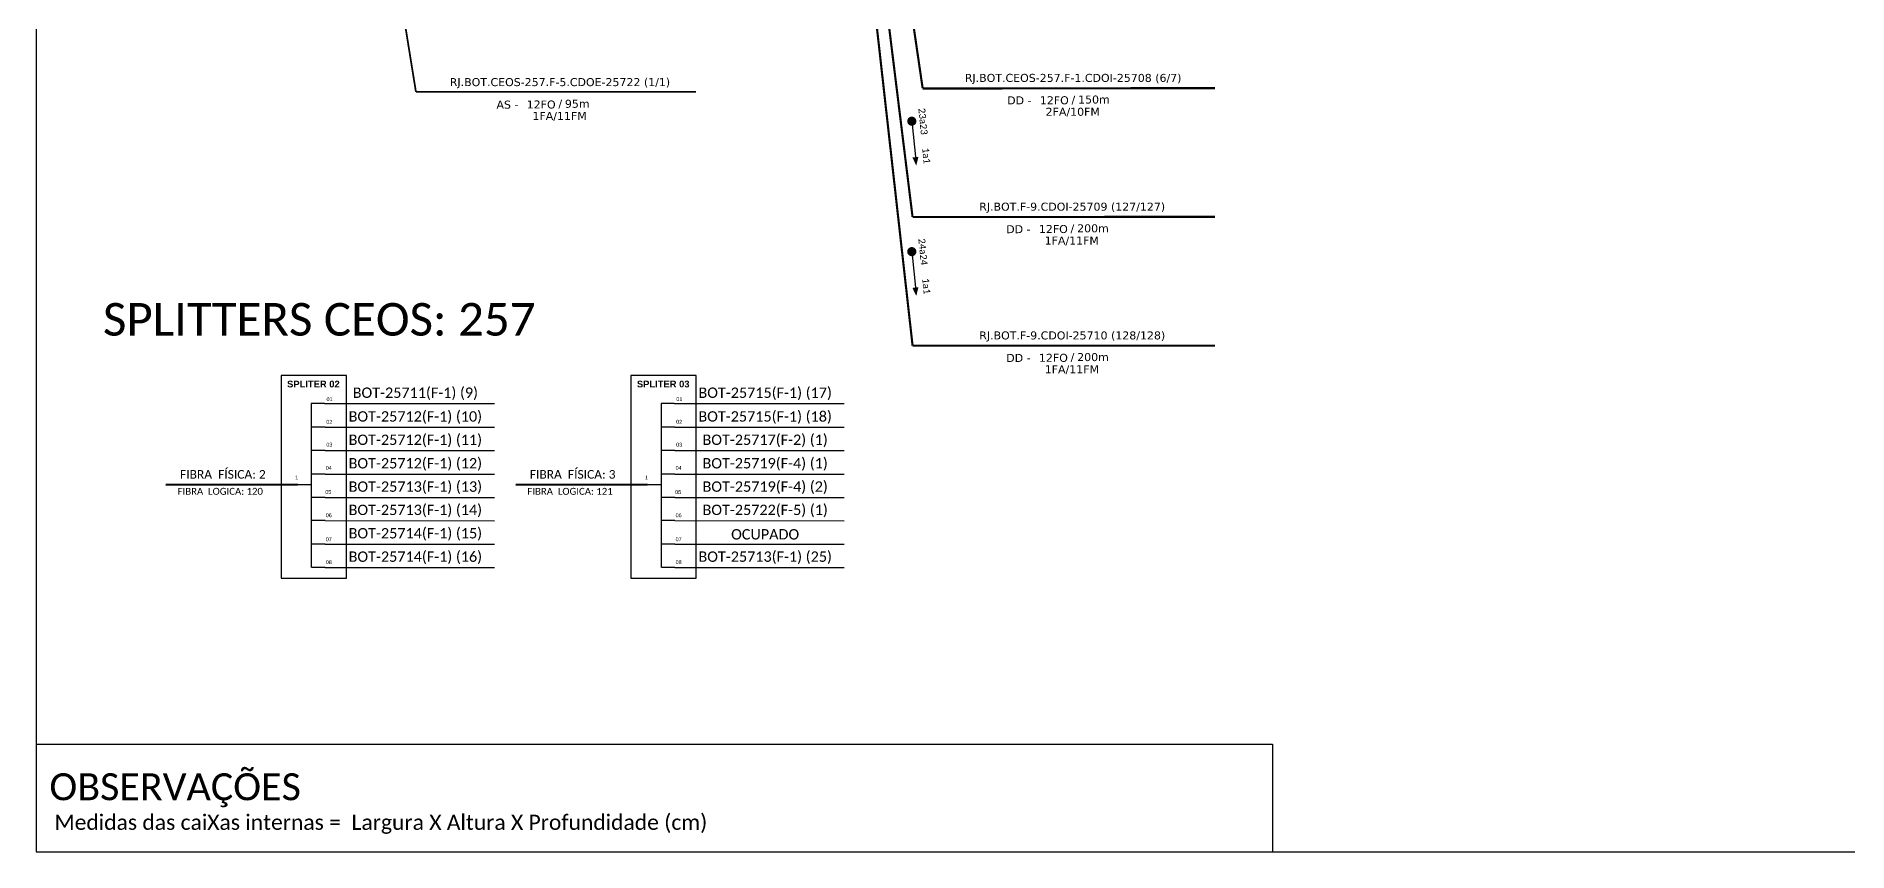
# Model space of a CAD drawing. Extents: x -89 to 1703, y 705 to 1299.
# Drawn here: x -89.3 to 389.9, y 705 to 920.9 of the extents above; entities that cross this region are included whole.
import ezdxf
from ezdxf.enums import TextEntityAlignment as Align

# ---------------------------------------------------------------- set-up
doc = ezdxf.new("R2010")
doc.units = 0
doc.layers.add('40.1-ETIQUETAS', color=1, linetype='Continuous', lineweight=20)
doc.layers.add('CAP a instalar', color=1, linetype='Continuous')
doc.layers.add('SETA', color=7, linetype='Continuous')
doc.styles.add('siredit', font='verdana.ttf')
doc.styles.get("Standard").update_dxf_attribs({"font": 'arial.ttf'})
doc.styles.add('WMF-Calibri0', font='calibri.ttf')
doc.linetypes.add('FENCELINE1', pattern='A,0.25,-0.1,[133,ltypeshp.shx,S=0.1,R=0,X=-0.1,Y=0],-0.1,1', length=1.45)

# ---------------------------------------------------------------- blocks, each defined once
blk = doc.blocks.new('ETIQUETA_RS5F')
at = {"layer": '40.1-ETIQUETAS', "color": 0, "style": 'siredit'}
blk.add_text('/', height=1.5, dxfattribs=at).set_placement((1.58, -1.95), align=Align.MIDDLE_RIGHT)
for tag, p in [('ETIQUETA_R_PRIMARIA', (1.21, 4.1)), ('ETIQUETA_R_SECUNDARIA', (1.21, 2.1)), ('F_ATIVAS/F_MORTAS', (1.14, -4.24))]:
    blk.add_attdef(tag, text='', height=1.5, dxfattribs=at).set_placement(p, align=Align.MIDDLE_CENTER)
for tag, p in [('TIPO_CABO', (-6.58, -2.12)), ('CAP_CABO', (0.4, -2.09))]:
    blk.add_attdef(tag, text='', height=1.5, dxfattribs=at).set_placement(p, align=Align.MIDDLE_RIGHT)
blk.add_attdef('METROS', text='', height=1.5, dxfattribs=at).set_placement((2.14, -1.95), align=Align.MIDDLE_LEFT)
for tag, p in [('FUSÃO_1', (0.85, -8.39)), ('FUSÃO_2', (0.85, -10.6)), ('FUSÃO_3', (0.85, -12.93)), ('FUSÃO_4', (0.85, -15.14)), ('FUSÃO_5', (0.85, -17.16))]:
    blk.add_attdef(tag, text='', height=1.5, dxfattribs=at).set_placement(p, align=Align.CENTER)

msp = doc.modelspace()

# ---------------------------------------------------------------- linework, layer by layer
at = {"color": 7, "linetype": 'Continuous'}
for p, q in [((-16.58, 823.69), (-16.58, 780.26)), ((-13.06, 823.69), (-16.58, 823.69)), ((75.97, 823.69), (75.97, 780.26)), ((79.49, 823.69), (75.97, 823.69)), ((-12.88, 817.41), (-16.4, 817.41)), ((79.66, 817.41), (76.15, 817.41)), ((-12.88, 811.21), (-16.4, 811.21)), ((79.66, 811.21), (76.15, 811.21)), ((-20.23, 802.26), (-16.59, 802.26)), ((-12.88, 804.99), (-16.4, 804.99)), ((72.32, 802.26), (75.95, 802.26)), ((79.66, 804.99), (76.15, 804.99)), ((-12.88, 798.83), (-16.4, 798.83)), ((79.66, 798.83), (76.15, 798.83)), ((-12.88, 792.67), (-16.4, 792.67)), ((79.66, 792.67), (76.15, 792.67)), ((-12.88, 786.48), (-16.4, 786.48)), ((79.66, 786.48), (76.15, 786.48)), ((-12.88, 780.3), (-16.4, 780.3)), ((79.66, 780.3), (76.15, 780.3))]:
    msp.add_line(p, q, dxfattribs=at)
at = {"color": 10, "linetype": 'Continuous'}
for p, q in [((-13.06, 823.69), (31.88, 823.68)), ((79.49, 823.69), (124.43, 823.68)), ((-12.88, 817.41), (31.88, 817.39)), ((79.66, 817.41), (124.43, 817.39)), ((-12.88, 811.23), (31.88, 811.21)), ((79.66, 811.23), (124.43, 811.21)), ((-12.88, 805.01), (31.88, 804.99)), ((79.66, 805.01), (124.43, 804.99)), ((-12.88, 798.84), (31.88, 798.83)), ((79.66, 798.84), (124.43, 798.83)), ((-12.88, 792.68), (31.88, 792.66)), ((79.66, 792.68), (124.43, 792.66)), ((-12.88, 786.49), (31.88, 786.47)), ((79.66, 786.49), (124.43, 786.47)), ((-12.89, 780.3), (31.88, 780.29)), ((79.66, 780.3), (124.43, 780.29))]:
    msp.add_line(p, q, dxfattribs=at)
at = {"color": 1, "linetype": 'Continuous', "lineweight": 60}
for p, q in [((-20.23, 802.26), (-55.01, 802.15)), ((72.32, 802.26), (37.53, 802.15))]:
    msp.add_line(p, q, dxfattribs=at)
msp.add_lwpolyline([(-89.32, 705.02), (749.25, 705.02), (749.25, 1299.02), (-89.32, 1299.02), (-89.32, 705.02)])
at = {"const_width": 1.21}
for points in [[(142.26, 899, 1), (142.38, 897.8, 1)], [(142.26, 864.48, 1), (142.38, 863.27, 1)]]:
    msp.add_lwpolyline(points, format="xyb", close=True, dxfattribs=at)
at = {"color": 7}
for points in [[(-24.55, 777.48), (-7.27, 777.48), (-7.27, 831.13), (-24.55, 831.13)], [(68, 777.48), (85.28, 777.48), (85.28, 831.13), (68, 831.13)]]:
    msp.add_lwpolyline(points, close=True, dxfattribs=at)
msp.add_lwpolyline([(-89.24, 733.5), (237.71, 733.5), (237.71, 705.02)], dxfattribs=at)
at = {"layer": 'CAP a instalar', "color": 7, "ltscale": 7, "const_width": 0.565}
for points in [[(145.19, 907.13), (101.02, 1209.22)], [(142.52, 873.05), (101.02, 1209.22)], [(142.53, 838.96), (101.02, 1209.22)], [(145.19, 907.04), (222.5, 907.16)], [(142.52, 873.05), (222.5, 873.08)], [(142.53, 838.96), (222.51, 839)]]:
    msp.add_lwpolyline(points, dxfattribs=at)
at = {"layer": 'CAP a instalar', "color": 7, "linetype": 'FENCELINE1', "ltscale": 10, "const_width": 0.467}
for points in [[(11.13, 906.19), (-37.16, 1205.38)], [(11.13, 906.19), (85.19, 906.19)]]:
    msp.add_lwpolyline(points, dxfattribs=at)
at = {"layer": 'SETA'}
for points in [[(142.32, 898.4), (143.35, 888.05)], [(142.32, 863.88), (143.35, 853.53)]]:
    msp.add_lwpolyline(points, dxfattribs=at)
for points in [[(144.08, 888.96), (143.5, 886.67), (142.48, 888.8)], [(144.08, 854.44), (143.5, 852.15), (142.48, 854.28)]]:
    msp.add_solid(points, dxfattribs=at)

# ---------------------------------------------------------------- block references
at = {"layer": 'CAP a instalar', "color": 7, "linetype": 'FENCELINE1', "ltscale": 7}
ref = msp.add_blockref('ETIQUETA_RS5F', (183.33, 906.89), dxfattribs=dict(at, xscale=1.411343981848631, yscale=1.411343981849711, zscale=1.411343981849999))
ref.add_attrib('ETIQUETA_R_SECUNDARIA', 'RJ.BOT.CEOS-257.F-1.CDOI-25708 (6/7)', dxfattribs={"layer": '40.1-ETIQUETAS', "color": 0, "height": 2.117, "style": 'siredit'}).set_placement((185, 909.86), align=Align.MIDDLE_CENTER)
ref.add_attrib('TIPO_CABO', 'DD -', dxfattribs={"layer": '40.1-ETIQUETAS', "color": 0, "height": 2.117, "style": 'siredit'}).set_placement((173.99, 903.91), align=Align.MIDDLE_RIGHT)
ref.add_attrib('CAP_CABO', '12FO', dxfattribs={"layer": '40.1-ETIQUETAS', "color": 0, "height": 2.117, "style": 'siredit'}).set_placement((183.85, 903.94), align=Align.MIDDLE_RIGHT)
ref.add_attrib('METROS', '150m', dxfattribs={"layer": '40.1-ETIQUETAS', "color": 0, "height": 2.117, "style": 'siredit'}).set_placement((186.31, 904.14), align=Align.MIDDLE_LEFT)
ref.add_attrib('F_ATIVAS/F_MORTAS', '2FA/10FM', dxfattribs={"layer": '40.1-ETIQUETAS', "color": 0, "height": 2.117, "style": 'siredit'}).set_placement((184.9, 900.9), align=Align.MIDDLE_CENTER)
ref = msp.add_blockref('ETIQUETA_RS5F', (47.57, 905.78), dxfattribs=dict(at, xscale=1.411343981848631, yscale=1.411343981849711, zscale=1.411343981849999))
ref.add_attrib('ETIQUETA_R_SECUNDARIA', 'RJ.BOT.CEOS-257.F-5.CDOE-25722 (1/1)', dxfattribs={"layer": '40.1-ETIQUETAS', "color": 0, "height": 2.117, "style": 'siredit'}).set_placement((49.24, 908.75), align=Align.MIDDLE_CENTER)
ref.add_attrib('TIPO_CABO', 'AS -', dxfattribs={"layer": '40.1-ETIQUETAS', "color": 0, "height": 2.117, "style": 'siredit'}).set_placement((38.24, 902.79), align=Align.MIDDLE_RIGHT)
ref.add_attrib('CAP_CABO', '12FO', dxfattribs={"layer": '40.1-ETIQUETAS', "color": 0, "height": 2.117, "style": 'siredit'}).set_placement((48.09, 902.82), align=Align.MIDDLE_RIGHT)
ref.add_attrib('METROS', '95m', dxfattribs={"layer": '40.1-ETIQUETAS', "color": 0, "height": 2.117, "style": 'siredit'}).set_placement((50.55, 903.02), align=Align.MIDDLE_LEFT)
ref.add_attrib('F_ATIVAS/F_MORTAS', '1FA/11FM', dxfattribs={"layer": '40.1-ETIQUETAS', "color": 0, "height": 2.117, "style": 'siredit'}).set_placement((49.14, 899.79), align=Align.MIDDLE_CENTER)
ref = msp.add_blockref('ETIQUETA_RS5F', (183.07, 872.81), dxfattribs=dict(at, xscale=1.411343981848631, yscale=1.411343981849711, zscale=1.411343981849999))
ref.add_attrib('ETIQUETA_R_SECUNDARIA', 'RJ.BOT.F-9.CDOI-25709 (127/127)', dxfattribs={"layer": '40.1-ETIQUETAS', "color": 0, "height": 2.117, "style": 'siredit'}).set_placement((184.74, 875.78), align=Align.MIDDLE_CENTER)
ref.add_attrib('TIPO_CABO', 'DD -', dxfattribs={"layer": '40.1-ETIQUETAS', "color": 0, "height": 2.117, "style": 'siredit'}).set_placement((173.74, 869.82), align=Align.MIDDLE_RIGHT)
ref.add_attrib('CAP_CABO', '12FO', dxfattribs={"layer": '40.1-ETIQUETAS', "color": 0, "height": 2.117, "style": 'siredit'}).set_placement((183.59, 869.86), align=Align.MIDDLE_RIGHT)
ref.add_attrib('METROS', '200m', dxfattribs={"layer": '40.1-ETIQUETAS', "color": 0, "height": 2.117, "style": 'siredit'}).set_placement((186.06, 870.05), align=Align.MIDDLE_LEFT)
ref.add_attrib('F_ATIVAS/F_MORTAS', '1FA/11FM', dxfattribs={"layer": '40.1-ETIQUETAS', "color": 0, "height": 2.117, "style": 'siredit'}).set_placement((184.64, 866.82), align=Align.MIDDLE_CENTER)
ref = msp.add_blockref('ETIQUETA_RS5F', (183.09, 838.73), dxfattribs=dict(at, xscale=1.411343981848631, yscale=1.411343981849711, zscale=1.411343981849999))
ref.add_attrib('ETIQUETA_R_SECUNDARIA', 'RJ.BOT.F-9.CDOI-25710 (128/128)', dxfattribs={"layer": '40.1-ETIQUETAS', "color": 0, "height": 2.117, "style": 'siredit'}).set_placement((184.76, 841.7), align=Align.MIDDLE_CENTER)
ref.add_attrib('TIPO_CABO', 'DD -', dxfattribs={"layer": '40.1-ETIQUETAS', "color": 0, "height": 2.117, "style": 'siredit'}).set_placement((173.75, 835.74), align=Align.MIDDLE_RIGHT)
ref.add_attrib('CAP_CABO', '12FO', dxfattribs={"layer": '40.1-ETIQUETAS', "color": 0, "height": 2.117, "style": 'siredit'}).set_placement((183.61, 835.77), align=Align.MIDDLE_RIGHT)
ref.add_attrib('METROS', '200m', dxfattribs={"layer": '40.1-ETIQUETAS', "color": 0, "height": 2.117, "style": 'siredit'}).set_placement((186.07, 835.97), align=Align.MIDDLE_LEFT)
ref.add_attrib('F_ATIVAS/F_MORTAS', '1FA/11FM', dxfattribs={"layer": '40.1-ETIQUETAS', "color": 0, "height": 2.117, "style": 'siredit'}).set_placement((184.66, 832.74), align=Align.MIDDLE_CENTER)

# ---------------------------------------------------------------- texts
at = {"color": 7, "style": 'WMF-Calibri0'}
msp.add_text('OBSERVAÇÕES', height=7.1308, dxfattribs=at).set_placement((-85.83, 718.67))
at = {"char_height": 1.815, "width": 30.6841, "attachment_point": 5, "rotation": 275.662}
for s, insert in [('{\\fCalibri|b0|i0|c0|p34;\\C7;23a23}', (145.29, 898.35)), ('{\\fCalibri|b0|i0|c0|p34;\\C7;1a1}', (146.17, 889.26)), ('{\\fCalibri|b0|i0|c0|p34;\\C7;24a24}', (145.29, 863.83)), ('{\\fCalibri|b0|i0|c0|p34;\\C7;1a1}', (146.17, 854.74))]:
    msp.add_mtext(s, dxfattribs=dict(at, insert=insert))
at = {"attachment_point": 5}
for s, insert, char_height, width in [('{\\fCalibri|b0|i0|c0|p34;\\C7;SPLITTERS CEOS: 257}', (-14.44, 845.9), 8.64, 131.666), ('{\\fArial|b1|i0|c0|p34;\\C10;SPLITER 02}', (-15.99, 828.81), 1.7753, 17.28), ('{\\fArial|b1|i0|c0|p34;\\C10;SPLITER 03}', (76.56, 828.81), 1.7753, 17.28), ('\\C7;\\fArial|b0|i0|;\\H1.0273588255048;01 ', (-11.72, 824.83), 1.7753, 3.5602), ('\\pt9;{\\fCalibri|b0|i0|c0|p34;\\C7;BOT-25711(F-1) (9)}', (10.98, 826.24), 2.7432, 40.9104), ('\\C7;\\fArial|b0|i0|;\\H1.0273588255048;01 ', (80.83, 824.83), 1.7753, 3.5602), ('\\pt9;{\\fCalibri|b0|i0|c0|p34;\\C7;BOT-25715(F-1) (17)}', (103.53, 826.24), 2.7432, 40.9104), ('\\pt9;{\\fCalibri|b0|i0|c0|p34;\\C7;BOT-25712(F-1) (10)}', (10.98, 819.96), 2.7432, 40.9104), ('\\pt9;{\\fCalibri|b0|i0|c0|p34;\\C7;BOT-25715(F-1) (18)}', (103.52, 819.96), 2.7432, 40.9104), ('\\C7;\\fArial|b0|i0|;\\H1.0273588255048;02 ', (-11.77, 818.83), 1.7753, 3.7582), ('\\pt9;{\\fCalibri|b0|i0|c0|p34;\\C7;BOT-25712(F-1) (11)}', (10.98, 813.78), 2.7432, 40.9104), ('\\C7;\\fArial|b0|i0|;\\H1.0273588255048;02 ', (80.78, 818.83), 1.7753, 3.7582), ('\\pt9;{\\fCalibri|b0|i0|c0|p34;\\C7;BOT-25717(F-2) (1)}', (103.52, 813.78), 2.7432, 40.9104), ('\\C7;\\fArial|b0|i0|;\\H1.0273588255048;03 ', (-11.77, 812.78), 1.7753, 3.456), ('\\C7;\\fArial|b0|i0|;\\H1.0273588255048;03 ', (80.78, 812.78), 1.7753, 3.456), ('{\\fCalibri|b0|i0|c0|p34;\\C7;FIBRA  FÍSICA: 2}', (-39.94, 804.91), 2.2859, 34.56), ('\\C7;\\fArial|b0|i0|;\\H1.0273588255048;04 ', (-11.92, 806.64), 1.7753, 3.7582), ('\\pt9;{\\fCalibri|b0|i0|c0|p34;\\C7;BOT-25712(F-1) (12)}', (10.98, 807.56), 2.7432, 40.9104), ('{\\fCalibri|b0|i0|c0|p34;\\C7;FIBRA  FÍSICA: 3}', (52.6, 804.91), 2.2859, 34.56), ('\\C7;\\fArial|b0|i0|;\\H1.0273588255048;04 ', (80.63, 806.64), 1.7753, 3.7582), ('\\pt9;{\\fCalibri|b0|i0|c0|p34;\\C7;BOT-25719(F-4) (1)}', (103.52, 807.56), 2.7432, 40.9104), ('{\\fCalibri|b0|i0|c0|p34;\\C7;FIBRA  LOGICA: 120}', (-40.63, 800.42), 1.8289, 34.56), ('\\C7;\\fArial|b0|i0|;\\H1.0273588255048;1', (-20.39, 804.09), 1.7753, 1.7584), ('\\C7;\\fArial|b0|i0|;\\H1.0273588255048;05 ', (-12.05, 800.23), 1.7753, 4.6222), ('{\\fCalibri|b0|i0|c0|p34;\\C7;FIBRA  LOGICA: 121}', (51.91, 800.42), 1.8289, 34.56), ('\\C7;\\fArial|b0|i0|;\\H1.0273588255048;1', (72.15, 804.09), 1.7753, 1.7584), ('\\C7;\\fArial|b0|i0|;\\H1.0273588255048;05 ', (80.5, 800.23), 1.7753, 4.6222), ('\\pt9;{\\fCalibri|b0|i0|c0|p34;\\C7;BOT-25719(F-4) (2)}', (103.53, 801.39), 2.7432, 40.9104), ('\\pt9;{\\fCalibri|b0|i0|c0|p34;\\C7;BOT-25722(F-5) (1)}', (103.53, 795.23), 2.7432, 40.9104), ('\\C7;\\fArial|b0|i0|;\\H1.0273588255048;06 ', (-11.92, 794.09), 1.7753, 3.7582), ('\\pt9;{\\fCalibri|b0|i0|c0|p34;\\C7;BOT-25714(F-1) (15)}', (10.98, 789.04), 2.7432, 40.9104), ('\\C7;\\fArial|b0|i0|;\\H1.0273588255048;06 ', (80.63, 794.09), 1.7753, 3.7582), ('\\C7;\\fArial|b0|i0|;\\H1.0273588255048;07 ', (-11.92, 787.73), 1.7753, 3.7582), ('\\C7;\\fArial|b0|i0|;\\H1.0273588255048;07 ', (80.63, 787.73), 1.7753, 3.7582), ('\\pt9;{\\fCalibri|b0|i0|c0|p34;\\C7;OCUPADO}', (103.52, 789.04), 2.7432, 40.9104), ('\\C7;\\fArial|b0|i0|;\\H1.0273588255048;08 ', (-11.92, 781.68), 1.7753, 3.7582), ('\\pt9;{\\fCalibri|b0|i0|c0|p34;\\C7;BOT-25714(F-1) (16)}', (10.98, 782.85), 2.7432, 40.9104), ('\\C7;\\fArial|b0|i0|;\\H1.0273588255048;08 ', (80.63, 781.68), 1.7753, 3.7582)]:
    msp.add_mtext(s, dxfattribs=dict(at, insert=insert, char_height=char_height, width=width))
at = {"color": 1, "char_height": 2.7432, "width": 40.9104, "attachment_point": 5}
for s, insert in [('\\pt9;\\fCalibri|b0|i0|c0|p34;BOT-25713(F-1) (13)', (10.98, 801.39)), ('\\pt9;\\fCalibri|b0|i0|c0|p34;BOT-25713(F-1) (14)', (10.98, 795.23)), ('\\pt9;\\fCalibri|b0|i0|c0|p34;BOT-25713(F-1) (25)', (103.53, 782.85))]:
    msp.add_mtext(s, dxfattribs=dict(at, insert=insert))
at = {"color": 7, "insert": (-84.48, 714.83), "char_height": 4, "width": 658.8434, "attachment_point": 1, "style": 'WMF-Calibri0'}
msp.add_mtext('Medidas das caiXas internas =  Largura X Altura X Profundidade (cm)', dxfattribs=at)

doc.saveas('drawing.dxf')
